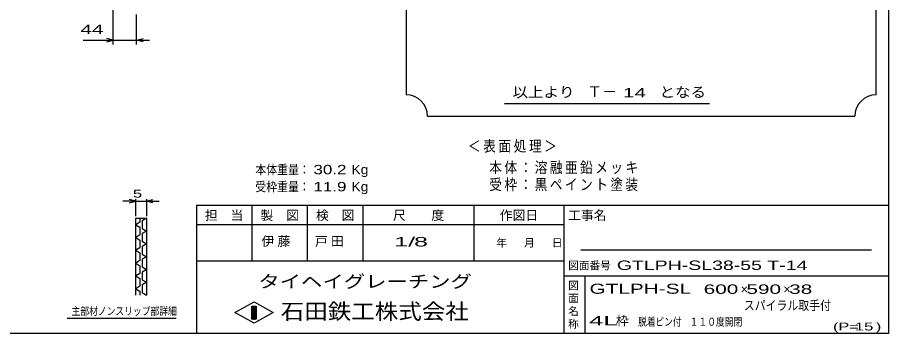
# Model space of a CAD drawing. Units: millimetres, scale not verified. Extents: x -1456 to 1389, y -1026 to 839.
# Drawn here: x -242 to 1389, y -921 to -329 of the extents above; entities that cross this region are included whole.
import ezdxf
from ezdxf.enums import TextEntityAlignment as Align

# ---------------------------------------------------------------- set-up
doc = ezdxf.new("R2010")
doc.units = ezdxf.units.MM
doc.header["$LTSCALE"] = 8
for name, color, linetype, lineweight in [('0_2', 150, 'Continuous', 25), ('22', 4, 'Continuous', 25), ('24', 2, 'Continuous', 25), ('32', 4, 'Continuous', 25)]:
    doc.layers.add(name, color=color, linetype=linetype, lineweight=lineweight)
doc.styles.add('ベクトル', font='')
doc.styles.get('ベクトル').set_extended_font_data('ベクトル')

msp = doc.modelspace()

# ---------------------------------------------------------------- linework, layer by layer
at = {"layer": '0_2'}
for p, q in [((1388.8, 838.8), (1388.8, -921.2)), ((1388.8, -681.2), (92.8, -681.2)), ((92.8, -681.2), (92.8, -921.2)), ((196.8, -681.2), (196.8, -785.2)), ((300.8, -785.2), (300.8, -681.2)), ((404.8, -681.2), (404.8, -785.2)), ((612.8, -785.2), (612.8, -681.2)), ((780.8, -681.2), (780.8, -921.2)), ((780.8, -717.2), (92.8, -717.2)), ((1356.8, -765.2), (812.8, -765.2)), ((92.8, -785.2), (780.8, -785.2)), ((780.8, -813.2), (1388.8, -813.2)), ((820.8, -921.2), (820.8, -813.2)), ((164.8, -882), (200.8, -862)), ((200.8, -862), (236.8, -882)), ((196.8, -870), (204.8, -870)), ((196.8, -894), (196.8, -870)), ((196.8, -870), (198.4, -870)), ((198.4, -870), (198.4, -894)), ((200, -894), (200, -870)), ((200, -870), (201.6, -870)), ((201.6, -870), (201.6, -894)), ((203.2, -894), (203.2, -870)), ((203.2, -870), (204.8, -870)), ((204.8, -870), (204.8, -894)), ((204.8, -870), (204.8, -894)), ((200.8, -902), (164.8, -882)), ((204.8, -894), (196.8, -894)), ((198.4, -894), (200, -894)), ((236.8, -882), (200.8, -902)), ((201.6, -894), (203.2, -894)), ((1388.8, -921.2), (-1379.2, -921.2))]:
    msp.add_line(p, q, dxfattribs=at)
at = {"layer": '22'}
for p, q in [((-63, -379.5), (-63, -195.5)), ((-19, -379.5), (-19, -323.5)), ((-119, -371.5), (-63, -371.5)), ((-63, -371.5), (-75, -368.3)), ((-75, -374.7), (-63, -371.5)), ((-63, -371.5), (-19, -371.5)), ((-19, -371.5), (-7, -368.3)), ((-7, -374.7), (-19, -371.5)), ((-19, -371.5), (5, -371.5))]:
    msp.add_line(p, q, dxfattribs=at)
at = {"layer": '24', "color": 4}
for p, q in [((485.5, 765.877), (485.5, -474.123)), ((1365.5, -474.123), (1365.5, 765.877)), ((669.5, -490.123), (1053.5, -490.123)), ((525.5, -514.123), (1325.5, -514.123))]:
    msp.add_line(p, q, dxfattribs=at)
for centre, start, end in [((485.5, -514.123), 0, 90), ((1365.5, -514.123), 90, 180)]:
    msp.add_arc(centre, 40, start, end, dxfattribs=at)
at = {"layer": '32'}
for p, q in [((-20.8, -673.2), (-44.8, -673.2)), ((-20.8, -673.2), (-32.8, -670)), ((-32.8, -676.4), (-20.8, -673.2)), ((-20.8, -701.2), (-20.8, -669.2)), ((-20.8, -673.2), (-0.8, -673.2)), ((-0.8, -669.2), (-0.8, -701.2)), ((-0.8, -673.2), (11.2, -670)), ((11.2, -676.4), (-0.8, -673.2)), ((-0.8, -673.2), (23.2, -673.2)), ((-20.8, -705.2), (-0.8, -705.2)), ((-20.8, -849.2), (-20.8, -705.2)), ((-12.8, -712.4), (-20.8, -717.2)), ((-20.8, -717.2), (-12.8, -722)), ((-12.8, -705.2), (-12.8, -712.4)), ((-0.8, -705.2), (-8.8, -710)), ((-8.8, -710), (-8.8, -724.4)), ((-0.8, -705.2), (-0.8, -849.2)), ((-12.8, -722), (-12.8, -736.4)), ((-8.8, -724.4), (-0.8, -729.2)), ((-0.8, -729.2), (-8.8, -734)), ((-12.8, -736.4), (-20.8, -741.2)), ((-20.8, -741.2), (-12.8, -746)), ((-12.8, -746), (-12.8, -760.4)), ((-8.8, -734), (-8.8, -748.4)), ((-8.8, -748.4), (-0.8, -753.2)), ((-12.8, -760.4), (-20.8, -765.2)), ((-20.8, -765.2), (-12.8, -770)), ((-0.8, -753.2), (-8.8, -758)), ((-8.8, -758), (-8.8, -772.4)), ((-12.8, -770), (-12.8, -784.4)), ((-8.8, -772.4), (-0.8, -777.2)), ((-0.8, -777.2), (-8.8, -782)), ((-8.8, -782), (-8.8, -796.4)), ((-12.8, -784.4), (-20.8, -789.2)), ((-20.8, -789.2), (-12.8, -794)), ((-12.8, -794), (-12.8, -808.4)), ((-8.8, -796.4), (-0.8, -801.2)), ((-12.8, -808.4), (-20.8, -813.2)), ((-20.8, -813.2), (-12.8, -818)), ((-0.8, -801.2), (-8.8, -806)), ((-8.8, -806), (-8.8, -820.4)), ((-12.8, -818), (-12.8, -832.4)), ((-8.8, -820.4), (-0.8, -825.2)), ((-0.8, -825.2), (-8.8, -830)), ((-8.8, -830), (-8.8, -844.4)), ((-12.8, -832.4), (-20.8, -837.2)), ((-20.8, -837.2), (-12.8, -842)), ((-12.8, -842), (-12.8, -849.2)), ((-8.8, -844.4), (-0.8, -849.2)), ((55.2, -893.2), (-148.8, -893.2))]:
    msp.add_line(p, q, dxfattribs=at)

# ---------------------------------------------------------------- texts
at = {"layer": '0_2', "style": 'ベクトル'}
for s, height, p in [('担\u3000当', 17.6, (108.8, -699.6)), ('製\u3000図', 17.6, (212.8, -699.6)), ('検\u3000図', 17.6, (316.8, -699.6)), ('尺\u3000\u3000度', 17.6, (460.8, -699.6)), ('作図日', 17.6, (660.8, -699.6)), ('工事名', 17.6, (788.8, -699.6)), ('年', 14.66, (654.4, -751.2)), ('月', 14.66, (706.4, -751.2)), ('日', 14.66, (758.4, -751.2)), ('図面番号', 14.66, (788.8, -793.6)), ('図', 14.66, (788.8, -831.2)), ('面', 14.66, (788.8, -855.2)), ('名', 14.66, (788.8, -879.2)), ('称', 14.66, (788.8, -903.2))]:
    msp.add_text(s, height=height, dxfattribs=at).set_placement(p, align=Align.MIDDLE_LEFT)
at = {"layer": '0_2', "color": 222, "style": 'ベクトル'}
for s, height, width, p in [('タイヘイグレーチング', 23.46, 1.25, (208.8, -823.6)), ('石田鉄工株式会社', 29.33, 1.1, (250.8, -879.6))]:
    msp.add_text(s, height=height, dxfattribs=dict(at, width=width)).set_placement(p, align=Align.MIDDLE_LEFT)
at = {"layer": '22', "color": 2, "style": 'ベクトル'}
for s, height, width, p in [(' 44 ', 17.6, 1.65, (-135, -351.5)), ('本体重量：', 17.6, 0.85, (203.2, -614)), (' 30.2', 17.6, 1.35, (303.2, -614)), ('Kg', 17.6, 1.1, (383.2, -614)), ('受枠重量：', 17.6, 0.85, (203.2, -646)), (' 11.9', 17.6, 1.35, (303.2, -646)), ('Kg', 17.6, 1.1, (383.2, -646)), ('1/', 17.6, 2, (463.2, -749.2)), (' 8 ', 17.6, 2, (487.2, -749.2)), ('GTLPH-SL38-55 T-14', 17.6, 1.55, (880, -793.2)), ('GTLPH-SL', 18.77, 1.55, (828.8, -837.2)), (' 600 ', 17.6, 1.65, (1031.88, -838)), (' 590 ', 17.6, 1.65, (1111.88, -838)), (' 38 ', 17.6, 1.65, (1191.88, -838)), ('スパイラル取手付', 17.6, 0.85, (1117.784, -868.425)), ('4L', 17.6, 2.05, (828, -897.2)), ('脱着', 14.66, 0.8, (920, -899.2)), ('ピン付', 14.66, 0.8, (952, -899.2)), ('\u3000１１０度開閉', 14.66, 0.8, (1000, -899.2)), ('(P=', 14.66, 1.55, (1284.8, -908)), (' 15 ', 14.66, 1.6, (1316.8, -908)), (')', 14.66, 1.6, (1364.8, -908))]:
    msp.add_text(s, height=height, dxfattribs=dict(at, width=width)).set_placement(p, align=Align.MIDDLE_LEFT)
for s, p in [('×', (1111.88, -838)), ('×', (1191.88, -838)), ('枠', (878.4, -897.2))]:
    msp.add_text(s, height=17.6, dxfattribs=at).set_placement(p, align=Align.MIDDLE_LEFT)
at = {"layer": '22', "color": 2, "attachment_point": 4, "style": 'ベクトル'}
for s, insert, char_height in [('\\T1.2;\\W0.85;＜表面処理＞', (601.2, -571.2), 20.53), ('\\T1.19;\\W0.85;本体：溶融亜鉛メッキ', (641.2, -611.2), 20.53), ('\\T1.19;\\W0.85;受枠：黒ペイント塗装', (641.2, -643.2), 20.53), ('\\T1.25;伊藤\u3000', (214.8, -749.2), 17.6), ('\\T1.25;戸田\u3000', (314.8, -749.2), 17.6)]:
    msp.add_mtext(s, dxfattribs=dict(at, insert=insert, char_height=char_height))
at = {"layer": '24', "style": 'ベクトル'}
for s, height, width, p in [('以上より\u3000', 19.35, 1.1, (684.7, -468.923)), (' 14 ', 17.6, 1.65, (880.7, -470.123)), ('となる', 19.35, 1.1, (959.9, -468.923))]:
    msp.add_text(s, height=height, dxfattribs=dict(at, width=width)).set_placement(p, align=Align.MIDDLE_LEFT)
msp.add_text('Ｔ－', height=20.53, dxfattribs=at).set_placement((824.7, -468.123), align=Align.MIDDLE_LEFT)
at = {"layer": '32', "color": 2, "style": 'ベクトル'}
for s, width, p in [(' 5 ', 1.6, (-34.8, -659.2)), ('主部材ノンスリップ部詳細', 0.8, (-140.8, -879.2))]:
    msp.add_text(s, height=14.66, dxfattribs=dict(at, width=width)).set_placement(p, align=Align.MIDDLE_LEFT)

doc.saveas('drawing.dxf')
